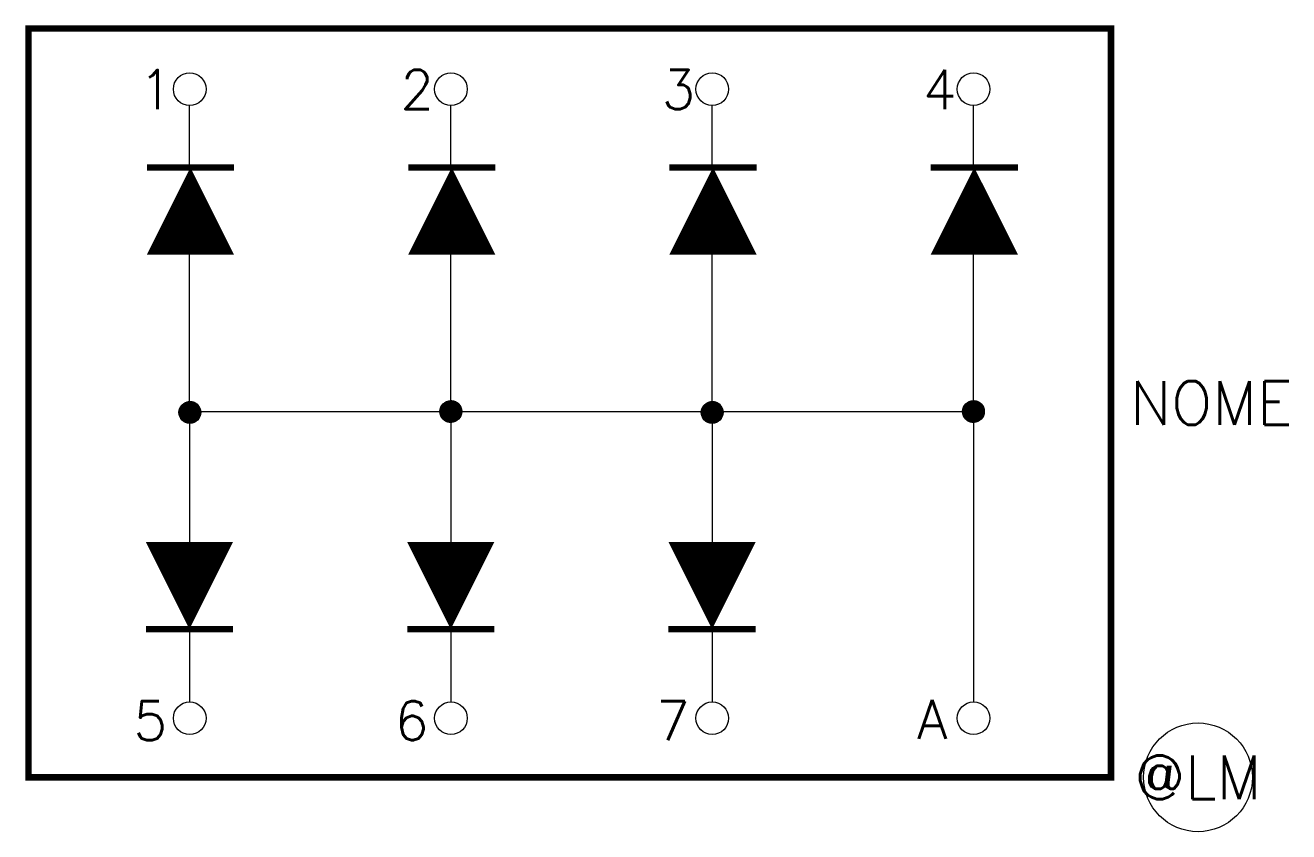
# Model space of a CAD drawing. Header units: millimetres. Extents: x -0.2 to 57.9, y -36.9 to 0.1.
import ezdxf
from ezdxf.enums import TextEntityAlignment as Align

# ---------------------------------------------------------------- set-up
doc = ezdxf.new("R2010")
doc.units = ezdxf.units.MM
doc.styles.add('ROMANS', font='romans')

msp = doc.modelspace()

# ---------------------------------------------------------------- hatches: boundary and pattern name
at = {"ltscale": 10}
h = msp.add_hatch(dxfattribs=at)
h.set_pattern_fill('ANSI31', color=256, scale=0.015, angle=90, style=0)
h.set_pattern_definition([(135, (1143.0922556, -1136.5232676), (-0.0013258252147, -0.0013258252147), [])])
h.paths.add_polyline_path([(6.909, -17.621, 0.00786), (6.909, -17.636, 1), (7.909, -17.636, 0.00786), (7.909, -17.621)])
h.paths.add_polyline_path([(6.909, -17.621), (7.909, -17.621, 0.969044)])
h = msp.add_hatch(dxfattribs=at)
h.set_pattern_fill('ANSI31', color=256, scale=0.015, angle=90, style=0)
h.set_pattern_definition([(135, (1155.0789923, -1136.4842313), (-0.0013258252147, -0.0013258252147), [])])
h.paths.add_polyline_path([(18.896, -17.582, 0.00786), (18.896, -17.597, 1), (19.896, -17.597, 0.00786), (19.896, -17.582)])
h.paths.add_polyline_path([(18.896, -17.582), (19.896, -17.582, 0.969044)])
h = msp.add_hatch(dxfattribs=at)
h.set_pattern_fill('ANSI31', color=256, scale=0.015, angle=90, style=0)
h.set_pattern_definition([(135, (1167.0789923, -1136.5232676), (-0.0013258252147, -0.0013258252147), [])])
h.paths.add_polyline_path([(30.896, -17.621, 0.00786), (30.896, -17.636, 1), (31.896, -17.636, 0.00786), (31.896, -17.621)])
h.paths.add_polyline_path([(30.896, -17.621), (31.896, -17.621, 0.969044)])
h = msp.add_hatch(dxfattribs=at)
h.set_pattern_fill('ANSI31', color=256, scale=0.015, angle=90, style=0)
h.set_pattern_definition([(135, (1179.0789923, -1136.4842313), (-0.0013258252147, -0.0013258252147), [])])
h.paths.add_polyline_path([(42.896, -17.582, 0.00786), (42.896, -17.597, 1), (43.896, -17.597, 0.00786), (43.896, -17.582)])
h.paths.add_polyline_path([(42.896, -17.582), (43.896, -17.582, 0.969044)])

# ---------------------------------------------------------------- linework, layer by layer
for p, q in [((7.396, -17.597), (7.396, -3.537)), ((19.396, -17.597), (19.396, -3.537)), ((31.396, -17.597), (31.396, -3.537)), ((43.396, -17.597), (43.396, -3.537)), ((7.396, -17.597), (43.396, -17.597)), ((7.396, -17.597), (43.396, -17.597)), ((7.396, -17.597), (7.396, -30.941)), ((19.396, -17.597), (19.396, -30.941)), ((31.396, -17.597), (31.396, -30.941)), ((43.396, -17.597), (43.396, -30.941))]:
    msp.add_line(p, q)
at = {"color": 5, "const_width": 0.3}
msp.add_lwpolyline([(49.71, -34.404), (49.71, 0), (0, 0), (0, -34.404)], close=True, dxfattribs=at)
for points in [[(7.436, -6.383, 0, 4, 0), (7.436, -10.383, 4, 4, 0)], [(19.436, -6.383, 0, 4, 0), (19.436, -10.383, 4, 4, 0)], [(31.436, -6.383, 0, 4, 0), (31.436, -10.383, 4, 4, 0)], [(43.436, -6.383, 0, 4, 0), (43.436, -10.383, 4, 4, 0)], [(7.391, -27.594, 0, 4, 0), (7.391, -23.594, 4, 4, 0)], [(19.391, -27.594, 0, 4, 0), (19.391, -23.594, 4, 4, 0)], [(31.391, -27.594, 0, 4, 0), (31.391, -23.594, 4, 4, 0)]]:
    msp.add_lwpolyline(points, format="xyseb")
at = {"const_width": 0.3}
for points in [[(9.436, -6.383), (5.436, -6.383)], [(21.436, -6.383), (17.436, -6.383)], [(33.436, -6.383), (29.436, -6.383)], [(45.436, -6.383), (41.436, -6.383)], [(9.391, -27.594), (5.391, -27.594)], [(21.391, -27.594), (17.391, -27.594)], [(33.391, -27.594), (29.391, -27.594)]]:
    msp.add_lwpolyline(points, dxfattribs=at)
msp.add_lwpolyline([(43.396, -17.597), (43.396, -30.941)])
for centre, radius in [((7.401, -2.787), 0.75), ((19.401, -2.787), 0.75), ((31.401, -2.787), 0.75), ((43.401, -2.787), 0.75), ((7.401, -31.691), 0.75), ((19.401, -31.691), 0.75), ((31.401, -31.691), 0.75), ((43.401, -31.691), 0.75), ((53.71, -34.404), 2.5)]:
    msp.add_circle(centre, radius)
at = {"linetype": 'Continuous'}
for centre in [(7.409, -17.636), (19.396, -17.597), (31.396, -17.636), (43.396, -17.597)]:
    msp.add_circle(centre, 0.5, dxfattribs=at)

# ---------------------------------------------------------------- texts
at = {"style": 'ROMANS', "flags": 4}
for tag, text, p in [('1', '1', (5.848, -1.903)), ('2', '2', (17.848, -1.903)), ('3', '3', (29.848, -1.903)), ('4', '4', (41.848, -1.903))]:
    msp.add_attdef(tag, text=text, height=1.8, dxfattribs=at).set_placement(p, align=Align.TOP_CENTER)
msp.add_attdef('NOME', text='NOME', height=2, dxfattribs=at).set_placement((50.591, -17.202), align=Align.MIDDLE_LEFT)
for tag, text, p in [('5', '5', (5.594, -33.238)), ('6', '6', (17.594, -33.238)), ('7', '7', (29.594, -33.238))]:
    msp.add_attdef(tag, text=text, height=1.8, dxfattribs=at).set_placement(p, align=Align.BOTTOM_CENTER)
for tag, text, height, p in [('A', 'A', 1.8, (41.508, -31.738)), ('@LM', '@LM', 2, (53.71, -34.404))]:
    msp.add_attdef(tag, text=text, height=height, dxfattribs=at).set_placement(p, align=Align.MIDDLE_CENTER)

doc.saveas('drawing.dxf')
